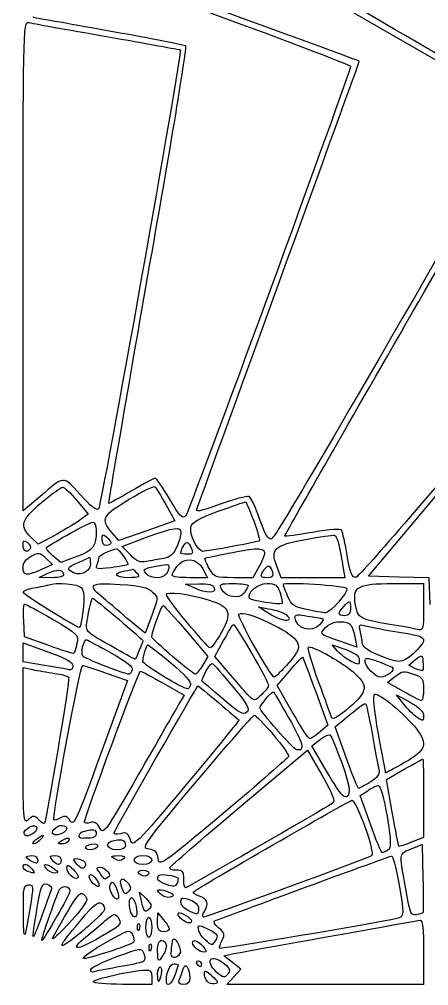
# Model space of a CAD drawing. Extents: x 10 to 239, y 73 to 305.
# Drawn here: x 121.6 to 161.1, y 158.4 to 251.6 of the extents above; entities that cross this region are included whole.
import ezdxf

# ---------------------------------------------------------------- set-up
doc = ezdxf.new("R2010")
doc.units = 0
doc.layers.get('0').update_dxf_attribs({"linetype": 'CONTINUOUS'})

msp = doc.modelspace()

# ---------------------------------------------------------------- linework, layer by layer
at = {"color": 7}
for points in [[(146.134667, 256.723444), (170.123556, 242.894556), (166.849778, 237.193667)], [(129.963333, 249.978333), (129.963333, 249.978333)], [(123.556889, 205.584778), (121.92, 204.201889), (121.92, 227.823889)], [(161.205333, 195.170778), (161.120667, 197.739), (158.213778, 197.823667), (155.278667, 197.908333), (171.026667, 216.676111)], [(127.112889, 205.217889), (128.213556, 203.891444), (127.536222, 203.411667)], [(127.112889, 205.217889), (127.112889, 205.217889)], [(135.692444, 204.822778), (136.567333, 203.242333), (133.858, 202.282778), (131.148667, 201.351444), (130.471333, 202.113444)], [(135.692444, 204.822778), (135.692444, 204.822778)], [(144.187333, 203.242333), (144.187333, 203.242333)], [(128.975556, 202.367444), (128.975556, 202.367444)], [(125.137333, 201.944111), (123.359333, 201.012778), (122.653778, 201.690111)], [(132.277556, 199.968556), (131.487333, 200.787), (133.829778, 201.661889)], [(137.16, 202.141667), (137.16, 202.141667)], [(122.597333, 200.561222), (122.597333, 200.561222)], [(130.386667, 201.125667), (130.386667, 201.125667)], [(138.119556, 200.702333), (138.119556, 200.702333)], [(152.428222, 200.843444), (152.428222, 200.843444)], [(124.121333, 199.658111), (124.770444, 199.037222), (123.698, 198.557444), (123.698, 198.557444)], [(127.112889, 199.799222), (125.560667, 199.234778), (124.798667, 199.883889)], [(131.600222, 199.855667), (131.600222, 199.855667)], [(145.203333, 200.307222), (145.203333, 200.307222)], [(128.411111, 199.065444), (128.411111, 199.065444)], [(139.276667, 198.613889), (139.728222, 197.767222), (138.006667, 197.767222)], [(139.276667, 198.613889), (139.276667, 198.613889)], [(144.751778, 198.896111), (144.102667, 197.767222), (142.268222, 197.767222)], [(152.795111, 198.839667), (152.992667, 197.767222), (149.916444, 197.767222), (146.840222, 197.767222), (146.416889, 198.867889)], [(124.685778, 197.767222), (123.472222, 197.795444), (124.318889, 198.190556)], [(125.814667, 198.105889), (125.814667, 198.105889)], [(132.926667, 198.190556), (132.926667, 198.190556)], [(135.89, 198.359889), (135.89, 198.359889)], [(145.993556, 198.331667), (145.993556, 198.331667)], [(127.564444, 196.779444), (127.564444, 196.779444)], [(138.43, 196.779444), (137.583333, 197.146333), (138.881556, 197.174556)], [(140.377333, 196.779444), (140.377333, 196.779444)], [(143.651111, 197.005222), (143.651111, 197.005222)], [(153.162, 196.723), (153.162, 196.723)], [(157.677556, 197.202778), (160.584444, 197.202778), (160.584444, 194.916778), (160.584444, 194.916778)], [(134.422444, 196.384333), (134.422444, 196.384333)], [(146.727333, 196.299667), (146.727333, 196.299667)], [(139.897556, 195.594111), (139.897556, 195.594111)], [(145.485556, 194.408778), (144.638889, 194.945), (145.626667, 194.775667)], [(134.337778, 194.126556), (133.716889, 192.405), (131.967111, 193.844333)], [(147.122444, 194.324111), (147.122444, 194.324111)], [(153.528889, 194.803889), (153.528889, 194.803889)], [(124.403556, 191.219667), (122.061111, 192.066333), (121.976444, 193.646778)], [(124.770444, 193.759667), (124.770444, 193.759667)], [(131.120444, 193.787889), (131.120444, 193.787889)], [(146.191111, 193.167), (146.191111, 193.167)], [(150.819556, 193.816111), (150.819556, 193.816111)], [(153.444222, 193.308111), (153.444222, 193.308111)], [(137.724444, 192.574333), (139.756444, 190.175444), (139.248444, 189.300556)], [(137.724444, 192.574333), (137.724444, 192.574333)], [(153.952222, 192.066333), (154.149778, 191.050333), (152.484667, 191.643)], [(157.197778, 192.687222), (157.197778, 192.687222)], [(123.980222, 189.300556), (121.92, 189.639222), (121.92, 190.570556), (121.92, 191.473667), (124.318889, 190.627)], [(141.957778, 188.397444), (140.433778, 190.175444), (141.280444, 191.699444)], [(152.287111, 190.683444), (151.750889, 191.276111), (153.077333, 190.824556)], [(130.443111, 190.485889), (130.443111, 190.485889)], [(144.018, 190.457667), (144.018, 190.457667)], [(126.717778, 189.244111), (126.717778, 189.244111)], [(136.172222, 189.554556), (136.172222, 189.554556)], [(154.375556, 189.836778), (154.375556, 189.836778)], [(159.737778, 189.018333), (159.145111, 189.328778), (159.794222, 189.865)], [(121.92, 181.539444), (121.92, 189.103), (122.851333, 188.905444)], [(124.968, 188.538556), (124.968, 188.538556)], [(129.935111, 188.566778), (131.995333, 187.861222), (129.427111, 180.805667)], [(129.935111, 188.566778), (129.935111, 188.566778)], [(147.912667, 184.813222), (146.445111, 187.353222), (147.630444, 188.764333)], [(153.754667, 188.707889), (153.754667, 188.707889)], [(157.536444, 189.131222), (157.536444, 189.131222)], [(159.709556, 188.425667), (159.709556, 188.425667)], [(160.499778, 188.820778), (160.499778, 188.820778)], [(135.438444, 187.579), (137.470444, 186.421889), (136.934222, 185.518778)], [(135.438444, 187.579), (135.438444, 187.579)], [(158.637111, 186.788778), (157.113111, 187.663667), (157.790444, 188.199889)], [(142.183556, 187.240333), (142.183556, 187.240333)], [(150.170444, 186.760556), (151.355778, 183.543222), (150.593778, 182.894111)], [(150.170444, 186.760556), (150.170444, 186.760556)], [(158.665333, 185.575222), (157.959778, 186.478333), (159.286222, 185.744556)], [(140.772444, 185.716333), (140.772444, 185.716333)], [(147.574, 184.220556), (147.574, 184.220556)], [(153.105556, 180.410556), (152.061333, 183.373889), (152.992667, 184.135889)], [(160.584444, 184.446333), (160.584444, 184.446333)], [(155.617333, 182.753), (155.617333, 182.753)], [(159.907111, 183.176333), (159.907111, 183.176333)], [(146.05, 182.640111), (146.05, 182.640111)], [(151.186444, 179.168778), (149.803556, 181.539444), (150.593778, 182.160333)], [(142.776222, 175.584556), (149.380222, 181.116111), (150.791333, 178.689)], [(152.682222, 179.902556), (152.682222, 179.902556)], [(157.564667, 175.133), (157.000222, 178.293889), (158.721778, 179.281667)], [(155.448, 174.004111), (154.460222, 176.741667), (155.194, 177.221444)], [(160.584444, 176.487667), (160.584444, 172.705889), (159.427333, 172.254333)], [(160.584444, 176.487667), (160.584444, 176.487667)], [(151.779111, 176.007889), (151.779111, 176.007889)], [(157.056667, 174.737889), (157.056667, 174.737889)], [(154.911778, 173.750111), (154.911778, 173.750111)], [(122.879556, 173.101), (122.879556, 173.101)], [(123.613333, 172.508333), (123.613333, 172.508333)], [(125.871111, 173.213889), (125.871111, 173.213889)], [(128.975556, 173.072778), (128.975556, 173.072778)], [(126.294444, 172.367222), (126.294444, 172.367222)], [(129.116667, 171.802778), (129.116667, 171.802778)], [(131.797778, 171.915667), (131.797778, 171.915667)], [(159.370889, 171.605222), (160.443333, 172.028556), (160.528, 168.783)], [(131.600222, 170.645667), (131.600222, 170.645667)], [(122.766667, 169.686111), (122.766667, 169.686111)], [(123.331111, 170.532778), (123.331111, 170.532778)], [(124.911556, 169.686111), (124.911556, 169.686111)], [(125.588889, 170.532778), (125.588889, 170.532778)], [(127.762, 170.448111), (127.762, 170.448111)], [(134.337778, 170.532778), (134.337778, 170.532778)], [(127.197556, 168.811222), (127.197556, 168.811222)], [(130.076222, 169.432111), (130.076222, 169.432111)], [(134.055556, 169.262778), (134.055556, 169.262778)], [(136.849556, 168.811222), (136.849556, 168.811222)], [(129.257778, 168.049222), (129.257778, 168.049222)], [(132.08, 168.275), (132.08, 168.275)], [(158.157333, 168.444333), (158.157333, 168.444333)], [(124.657556, 167.738778), (124.657556, 167.738778)], [(126.435556, 167.513), (126.435556, 167.513)], [(130.979333, 167.682333), (130.979333, 167.682333)], [(133.35, 166.581667), (133.152444, 167.428333), (133.801556, 166.807444)], [(136.285111, 167.005), (136.285111, 167.005)], [(127.762, 166.101889), (127.762, 166.101889)], [(122.569111, 165.819667), (122.569111, 165.819667)], [(129.794, 165.763222), (129.794, 165.763222)], [(132.898444, 165.537444), (132.898444, 165.537444)], [(134.112, 165.819667), (134.112, 165.819667)], [(134.902222, 164.549667), (134.930444, 165.452778), (135.466667, 164.775444)], [(138.853333, 165.847889), (138.853333, 165.847889)], [(160.528, 165.452778), (160.528, 165.452778)], [(131.205111, 164.803667), (131.205111, 164.803667)], [(138.147778, 164.747222), (138.147778, 164.747222)], [(133.124222, 163.844111), (133.124222, 163.844111)], [(134.337778, 164.041667), (134.337778, 164.041667)], [(136.031111, 163.872333), (136.031111, 163.872333)], [(139.982222, 163.759444), (139.982222, 163.759444)], [(132.616222, 162.630556), (132.616222, 162.630556)], [(135.748889, 162.263667), (135.748889, 162.263667)], [(139.276667, 162.207222), (139.276667, 162.207222)], [(134.253111, 161.868556), (134.253111, 161.868556)], [(137.103556, 161.642778), (137.103556, 161.642778)], [(160.584444, 161.642778), (160.584444, 158.538333), (151.073556, 158.538333), (141.590889, 158.538333), (142.268222, 159.272111), (142.945556, 160.005889), (142.127111, 160.655), (141.308667, 161.304111), (142.268222, 161.501667)], [(160.584444, 161.642778), (160.584444, 161.642778)], [(133.575778, 160.767889), (133.575778, 160.767889)], [(136.877778, 160.401), (136.877778, 160.401)], [(139.135556, 160.513889), (139.135556, 160.513889)], [(141.365111, 160.513889), (141.365111, 160.513889)], [(135.240889, 159.526111), (135.240889, 159.526111)], [(134.337778, 159.243889), (134.337778, 158.538333), (131.515556, 158.538333)], [(134.337778, 159.243889), (134.337778, 159.243889)], [(138.006667, 159.187444), (138.006667, 159.187444)], [(140.405556, 158.594778), (140.405556, 158.594778)]]:
    msp.add_lwpolyline(points, dxfattribs=at)
for points in [[(180.622222, 250.204111), (169.135778, 263.891889), (159.737778, 275.152556), (159.737778, 275.237222)], [(143.989778, 270.778111), (146.981333, 268.266333), (157.649333, 259.291667), (167.724667, 250.853222)], [(170.659778, 243.035667), (170.603333, 243.205), (159.653111, 249.611444), (146.304, 257.316111)], [(138.091333, 252.941667), (146.586222, 249.865444), (153.528889, 247.240778), (153.528889, 247.099667)], [(154.375556, 247.579444), (154.375556, 247.607667), (147.066, 250.288778), (138.147778, 253.534333)], [(130.584222, 250.429889), (126.830667, 251.107222), (123.331111, 251.728111), (122.851333, 251.812778)], [(121.92, 227.823889), (121.92, 250.232333), (121.948222, 251.445889), (122.428, 251.333)], [(122.428, 251.333), (122.682, 251.248333), (126.096889, 250.655667), (129.963333, 249.978333)], [(129.963333, 249.978333), (133.858, 249.301), (137.047111, 248.708333), (137.103556, 248.680111)], [(137.639778, 249.047), (137.526889, 249.131667), (134.366, 249.780778), (130.584222, 250.429889)], [(133.970889, 226.920778), (136.115778, 238.971667), (137.752667, 248.934111), (137.639778, 249.047)], [(137.103556, 248.680111), (137.301111, 248.539), (129.483556, 204.681667), (129.201333, 204.399444)], [(153.528889, 247.099667), (153.528889, 246.535222), (137.950222, 204.060778), (137.611556, 203.722111)], [(138.712222, 204.455889), (139.050889, 205.359), (154.375556, 247.494778), (154.375556, 247.579444)], [(158.919333, 222.320556), (165.438667, 233.581222), (170.716222, 242.894556), (170.659778, 243.035667)], [(166.849778, 237.193667), (149.464889, 207.080556), (146.219333, 201.577222), (145.852444, 201.492556)], [(130.189111, 204.935667), (130.160889, 204.963889), (131.854222, 214.841667), (133.970889, 226.920778)], [(147.178889, 201.774778), (147.150667, 201.831222), (152.428222, 211.059889), (158.919333, 222.320556)], [(169.756667, 215.998778), (161.064222, 205.613), (154.319111, 197.795444), (154.036889, 197.795444)], [(127.423333, 205.782333), (125.758222, 207.645), (125.927556, 207.645), (123.556889, 205.584778)], [(134.676444, 207.362778), (134.563556, 207.362778), (133.519333, 206.798333), (132.362222, 206.121)], [(136.059333, 205.359), (135.410222, 206.459667), (134.789333, 207.362778), (134.676444, 207.362778)], [(123.698, 205.020333), (124.657556, 205.838778), (125.588889, 206.487889), (125.73, 206.487889)], [(125.73, 206.487889), (125.899333, 206.516111), (126.520222, 205.923444), (127.112889, 205.217889)], [(132.362222, 206.121), (131.205111, 205.443667), (130.217333, 204.907444), (130.189111, 204.935667)], [(132.164667, 205.330778), (133.434667, 206.092778), (134.563556, 206.657222), (134.648222, 206.544333)], [(134.648222, 206.544333), (134.732889, 206.459667), (135.212667, 205.669444), (135.692444, 204.822778)], [(129.201333, 204.399444), (129.032, 204.201889), (128.411111, 204.681667), (127.423333, 205.782333)], [(130.471333, 202.113444), (129.370667, 203.411667), (129.596444, 203.806778), (132.164667, 205.330778)], [(137.611556, 203.722111), (137.272889, 203.411667), (137.047111, 203.665667), (136.059333, 205.359)], [(143.707556, 205.584778), (143.51, 205.669444), (142.268222, 205.330778), (140.941778, 204.851)], [(143.368889, 205.076778), (143.453556, 205.105), (143.820444, 204.258333), (144.187333, 203.242333)], [(144.751778, 203.439889), (144.384889, 204.540556), (143.905111, 205.528333), (143.707556, 205.584778)], [(122.653778, 201.690111), (121.553111, 202.734333), (121.750667, 203.383444), (123.698, 205.020333)], [(138.119556, 202.649667), (138.232444, 203.129444), (138.825111, 203.468111), (140.744222, 204.173667)], [(140.941778, 204.851), (138.853333, 204.117222), (138.542889, 204.060778), (138.712222, 204.455889)], [(140.744222, 204.173667), (142.098889, 204.653444), (143.284222, 205.076778), (143.368889, 205.076778)], [(127.536222, 203.411667), (127.169333, 203.129444), (126.096889, 202.480333), (125.137333, 201.944111)], [(144.187333, 203.242333), (144.554222, 202.226333), (144.808222, 201.351444), (144.751778, 201.323222)], [(145.852444, 201.492556), (145.570222, 201.436111), (145.231556, 202.028778), (144.751778, 203.439889)], [(124.177778, 200.674111), (124.685778, 201.097444), (128.326444, 203.129444), (128.636889, 203.129444)], [(128.975556, 202.367444), (128.975556, 200.758778), (128.693333, 200.391889), (127.112889, 199.799222)], [(128.636889, 203.129444), (128.834444, 203.129444), (128.975556, 202.790778), (128.975556, 202.367444)], [(133.829778, 201.661889), (136.510889, 202.649667), (137.16, 202.734333), (137.16, 202.141667)], [(139.276667, 200.307222), (138.768667, 200.307222), (137.950222, 202.000556), (138.119556, 202.649667)], [(152.682222, 202.311), (152.541111, 202.508556), (151.666222, 202.452111), (149.86, 202.141667)], [(153.218444, 199.883889), (153.020889, 201.041), (152.766889, 202.141667), (152.682222, 202.311)], [(121.92, 200.899889), (121.92, 201.407889), (121.976444, 201.436111), (122.343333, 201.153889)], [(129.54, 201.464333), (129.54, 201.972333), (129.596444, 202.000556), (129.963333, 201.718333)], [(129.963333, 200.871667), (129.709333, 200.871667), (129.54, 201.125667), (129.54, 201.464333)], [(129.963333, 201.718333), (130.189111, 201.520778), (130.386667, 201.266778), (130.386667, 201.125667)], [(137.16, 202.141667), (137.16, 201.887667), (136.990667, 201.266778), (136.764889, 200.758778)], [(146.416889, 198.867889), (145.767778, 200.533), (146.162889, 200.899889), (149.210889, 201.464333)], [(149.86, 202.141667), (148.420667, 201.887667), (147.235333, 201.718333), (147.178889, 201.774778)], [(149.210889, 201.464333), (150.565556, 201.718333), (151.807333, 201.887667), (151.976667, 201.859444)], [(151.976667, 201.859444), (152.117778, 201.831222), (152.315333, 201.379667), (152.428222, 200.843444)], [(122.597333, 200.561222), (122.315111, 200.109667), (121.92, 200.307222), (121.92, 200.899889)], [(122.343333, 201.153889), (122.569111, 200.956333), (122.682, 200.702333), (122.597333, 200.561222)], [(124.798667, 199.883889), (124.375333, 200.250778), (124.093111, 200.589444), (124.177778, 200.674111)], [(129.257778, 199.742778), (129.257778, 199.940333), (130.443111, 200.504778), (130.951111, 200.561222)], [(130.386667, 201.125667), (130.386667, 200.984556), (130.189111, 200.871667), (129.963333, 200.871667)], [(130.951111, 200.561222), (131.035778, 200.561222), (131.318, 200.250778), (131.600222, 199.855667)], [(136.764889, 200.758778), (136.454444, 200.053222), (136.144, 199.742778), (135.494889, 199.629889)], [(137.16, 200.137889), (137.16, 200.476556), (137.526889, 201.153889), (137.724444, 201.153889)], [(137.724444, 201.153889), (137.837333, 201.153889), (138.034889, 200.956333), (138.119556, 200.702333)], [(138.119556, 200.702333), (138.373556, 200.053222), (138.345333, 200.025), (137.724444, 200.025)], [(144.751778, 201.323222), (144.610667, 201.210333), (139.7, 200.307222), (139.276667, 200.307222)], [(139.474222, 199.629889), (139.615333, 199.742778), (143.707556, 200.533), (144.413111, 200.561222)], [(144.413111, 200.561222), (144.751778, 200.589444), (145.118667, 200.448333), (145.203333, 200.307222)], [(152.428222, 200.843444), (152.541111, 200.307222), (152.710444, 199.404111), (152.795111, 198.839667)], [(121.92, 198.755), (121.92, 199.206556), (122.174, 199.573444), (122.710222, 199.855667)], [(122.710222, 199.855667), (123.415778, 200.222556), (123.528667, 200.222556), (124.121333, 199.658111)], [(127.169333, 199.206556), (127.790222, 199.488778), (128.298222, 199.714556), (128.354667, 199.714556)], [(128.354667, 199.714556), (128.382889, 199.742778), (128.411111, 199.432333), (128.411111, 199.065444)], [(129.060222, 199.009), (129.173111, 199.291222), (129.257778, 199.601667), (129.257778, 199.742778)], [(131.600222, 199.855667), (131.910667, 199.460556), (132.08, 199.093667), (132.023556, 199.037222)], [(133.829778, 199.319444), (133.237111, 199.206556), (132.870222, 199.347667), (132.277556, 199.968556)], [(135.494889, 199.629889), (135.015111, 199.545222), (134.253111, 199.404111), (133.829778, 199.319444)], [(136.764889, 198.839667), (137.414, 199.799222), (138.712222, 199.686333), (139.276667, 198.613889)], [(137.724444, 200.025), (137.414, 200.025), (137.16, 200.081444), (137.16, 200.137889)], [(139.897556, 198.642111), (139.615333, 199.150111), (139.446, 199.573444), (139.474222, 199.629889)], [(145.203333, 200.307222), (145.288, 200.137889), (145.090444, 199.517), (144.751778, 198.896111)], [(154.036889, 197.795444), (153.67, 197.767222), (153.500667, 198.218778), (153.218444, 199.883889)], [(123.698, 198.557444), (122.230444, 197.908333), (121.92, 197.936556), (121.92, 198.755)], [(124.318889, 198.190556), (125.278444, 198.613889), (125.645333, 198.585667), (125.814667, 198.105889)], [(126.520222, 198.388111), (126.153333, 198.698556), (126.238, 198.811444), (127.169333, 199.206556)], [(128.411111, 199.065444), (128.411111, 198.247), (127.197556, 197.823667), (126.520222, 198.388111)], [(130.414889, 198.726778), (129.032, 198.557444), (128.890889, 198.585667), (129.060222, 199.009)], [(132.023556, 199.037222), (131.967111, 198.980778), (131.233333, 198.839667), (130.414889, 198.726778)], [(131.741333, 198.416333), (132.164667, 198.472778), (132.531556, 198.557444), (132.531556, 198.585667)], [(132.531556, 198.585667), (132.559778, 198.585667), (132.729111, 198.416333), (132.926667, 198.190556)], [(133.773333, 198.190556), (133.434667, 198.613889), (133.547556, 198.670333), (135.325556, 198.980778)], [(135.325556, 198.980778), (136.059333, 199.093667), (136.115778, 199.037222), (135.89, 198.359889)], [(136.313333, 197.993), (136.313333, 198.105889), (136.510889, 198.501), (136.764889, 198.839667)], [(142.268222, 197.767222), (140.490222, 197.767222), (140.377333, 197.795444), (139.897556, 198.642111)], [(145.062222, 198.331667), (145.231556, 198.642111), (145.485556, 198.896111), (145.598444, 198.896111)], [(145.598444, 198.896111), (145.739556, 198.896111), (145.908889, 198.642111), (145.993556, 198.331667)], [(125.814667, 198.105889), (125.871111, 197.880111), (125.504222, 197.767222), (124.685778, 197.767222)], [(132.108222, 197.767222), (130.81, 197.767222), (130.527778, 198.218778), (131.741333, 198.416333)], [(132.926667, 198.190556), (133.237111, 197.823667), (133.124222, 197.767222), (132.108222, 197.767222)], [(135.89, 198.359889), (135.664222, 197.654333), (134.309556, 197.541444), (133.773333, 198.190556)], [(138.006667, 197.767222), (137.075333, 197.767222), (136.313333, 197.851889), (136.313333, 197.993)], [(145.457333, 197.767222), (144.836444, 197.767222), (144.808222, 197.851889), (145.062222, 198.331667)], [(145.993556, 198.331667), (146.106444, 197.880111), (145.993556, 197.767222), (145.457333, 197.767222)], [(121.92, 196.356111), (121.92, 196.497222), (122.399778, 196.694778), (122.992444, 196.779444)], [(122.992444, 196.779444), (123.556889, 196.892333), (124.177778, 197.005222), (124.318889, 197.061667)], [(124.318889, 197.061667), (125.137333, 197.343889), (127.254, 197.174556), (127.564444, 196.779444)], [(127.564444, 196.779444), (127.790222, 196.497222), (127.846667, 195.848111), (127.705556, 194.662778)], [(129.483556, 195.961), (128.100667, 197.089889), (128.411111, 197.315667), (131.289778, 197.118111)], [(131.289778, 197.118111), (133.35, 196.977), (133.970889, 196.835889), (134.422444, 196.384333)], [(140.377333, 196.779444), (140.574889, 196.243222), (139.615333, 196.243222), (138.43, 196.779444)], [(138.881556, 197.174556), (139.812889, 197.202778), (140.264444, 197.089889), (140.377333, 196.779444)], [(141.082889, 196.666556), (140.828889, 197.146333), (140.913556, 197.202778), (142.24, 197.202778)], [(142.24, 197.202778), (143.002, 197.202778), (143.651111, 197.118111), (143.651111, 197.005222)], [(143.651111, 197.005222), (143.651111, 196.864111), (143.453556, 196.553667), (143.256, 196.271444)], [(143.792222, 195.763444), (143.481778, 196.299667), (144.554222, 197.202778), (145.485556, 197.202778)], [(145.485556, 197.202778), (146.275778, 197.202778), (146.473333, 197.061667), (146.727333, 196.299667)], [(147.037778, 197.118111), (147.037778, 197.400333), (153.077333, 197.033444), (153.162, 196.723)], [(147.461111, 195.989222), (147.235333, 196.553667), (147.037778, 197.033444), (147.037778, 197.118111)], [(153.162, 196.723), (153.303111, 196.327889), (151.609778, 194.380556), (151.101778, 194.380556)], [(154.008667, 195.114333), (153.698222, 196.920556), (154.206222, 197.202778), (157.677556, 197.202778)], [(127.366889, 192.969444), (127.028222, 192.969444), (121.92, 196.130333), (121.92, 196.356111)], [(128.213556, 194.211222), (128.382889, 195.086111), (128.552222, 195.791667), (128.636889, 195.791667)], [(128.636889, 195.791667), (128.693333, 195.791667), (129.822222, 194.888556), (131.120444, 193.787889)], [(131.967111, 193.844333), (131.035778, 194.662778), (129.906889, 195.594111), (129.483556, 195.961)], [(134.422444, 196.384333), (134.986889, 195.848111), (134.986889, 195.819889), (134.337778, 194.126556)], [(135.748889, 196.130333), (135.748889, 196.497222), (137.865556, 196.215), (139.897556, 195.594111)], [(139.982222, 190.993889), (139.7, 190.993889), (135.748889, 195.791667), (135.748889, 196.130333)], [(143.256, 196.271444), (142.776222, 195.650556), (141.506222, 195.876333), (141.082889, 196.666556)], [(146.924889, 195.283667), (146.727333, 195.114333), (143.961556, 195.537667), (143.792222, 195.763444)], [(146.727333, 196.299667), (146.896667, 195.819889), (146.981333, 195.368333), (146.924889, 195.283667)], [(149.295556, 194.691), (148.053778, 194.945), (147.828, 195.114333), (147.461111, 195.989222)], [(121.976444, 193.646778), (121.92, 194.521667), (121.976444, 195.227222), (122.061111, 195.227222)], [(122.061111, 195.227222), (122.174, 195.227222), (123.387556, 194.549889), (124.770444, 193.759667)], [(134.337778, 192.038111), (134.337778, 192.602556), (135.325556, 195.170778), (135.466667, 195.086111)], [(135.466667, 195.086111), (135.579556, 195.001444), (136.595556, 193.872556), (137.724444, 192.574333)], [(139.897556, 195.594111), (141.901333, 194.973222), (142.127111, 194.380556), (141.054667, 192.461444)], [(152.964444, 194.098333), (152.287111, 194.098333), (152.258889, 194.324111), (152.879778, 195.001444)], [(152.879778, 195.001444), (153.472444, 195.650556), (153.528889, 195.650556), (153.528889, 194.803889)], [(157.338889, 193.251667), (154.516667, 193.703222), (154.206222, 193.872556), (154.008667, 195.114333)], [(160.584444, 194.916778), (160.584444, 192.687222), (160.556222, 192.630778), (159.963556, 192.771889)], [(127.705556, 194.662778), (127.592667, 193.731444), (127.451556, 192.969444), (127.366889, 192.969444)], [(130.922889, 190.881), (127.620889, 192.771889), (127.903111, 192.433222), (128.213556, 194.211222)], [(146.162889, 188.171667), (145.852444, 188.171667), (142.550444, 194.041889), (142.748, 194.239444)], [(142.748, 194.239444), (143.030222, 194.493444), (144.187333, 194.154778), (146.191111, 193.167)], [(147.602222, 193.787889), (147.602222, 193.421), (146.586222, 193.703222), (145.485556, 194.408778)], [(145.626667, 194.775667), (146.162889, 194.662778), (146.840222, 194.465222), (147.122444, 194.324111)], [(147.122444, 194.324111), (147.376444, 194.183), (147.602222, 193.957222), (147.602222, 193.787889)], [(148.166667, 193.985444), (148.166667, 194.211222), (148.533556, 194.239444), (149.380222, 194.070111)], [(150.537333, 193.223444), (149.775333, 192.376778), (148.194889, 192.884778), (148.166667, 193.985444)], [(151.101778, 194.380556), (150.904222, 194.380556), (150.085778, 194.521667), (149.295556, 194.691)], [(149.380222, 194.070111), (150.029333, 193.957222), (150.678444, 193.844333), (150.819556, 193.816111)], [(153.528889, 194.803889), (153.528889, 194.295889), (153.387778, 194.098333), (152.964444, 194.098333)], [(124.770444, 193.759667), (127.225778, 192.320333), (127.282222, 192.263889), (127.112889, 191.417222)], [(131.120444, 193.787889), (132.418667, 192.687222), (133.491111, 191.727667), (133.491111, 191.671222)], [(141.280444, 191.699444), (141.732, 192.546111), (142.155333, 193.251667), (142.24, 193.251667)], [(142.24, 193.251667), (142.324667, 193.251667), (143.114889, 191.981667), (144.018, 190.457667)], [(146.191111, 193.167), (147.291778, 192.630778), (148.166667, 191.981667), (148.364222, 191.586556)], [(152.484667, 191.643), (150.452667, 192.376778), (150.509111, 192.292111), (151.13, 192.969444)], [(150.819556, 193.816111), (150.960667, 193.816111), (150.847778, 193.562111), (150.537333, 193.223444)], [(151.13, 192.969444), (151.638, 193.533889), (152.823333, 193.703222), (153.444222, 193.308111)], [(153.444222, 193.308111), (153.613556, 193.195222), (153.839333, 192.630778), (153.952222, 192.066333)], [(154.460222, 192.659), (154.319111, 193.195222), (154.375556, 193.279889), (154.827111, 193.167)], [(154.827111, 193.167), (155.109333, 193.082333), (156.181778, 192.856556), (157.197778, 192.687222)], [(159.963556, 192.771889), (159.596667, 192.856556), (158.439556, 193.082333), (157.338889, 193.251667)], [(138.571111, 188.453889), (138.317111, 188.453889), (134.337778, 191.840556), (134.337778, 192.038111)], [(141.054667, 192.461444), (140.574889, 191.671222), (140.123333, 190.993889), (139.982222, 190.993889)], [(154.657778, 191.473667), (154.657778, 191.755889), (154.573111, 192.292111), (154.460222, 192.659)], [(157.197778, 192.687222), (160.302222, 192.179222), (160.584444, 192.094556), (160.584444, 191.699444)], [(126.830667, 190.457667), (126.802444, 190.401222), (125.701778, 190.739889), (124.403556, 191.219667)], [(127.112889, 191.417222), (127.028222, 190.965667), (126.887111, 190.514111), (126.830667, 190.457667)], [(127.677333, 190.203667), (127.451556, 190.542333), (127.818444, 191.897), (128.072444, 191.784111)], [(128.072444, 191.784111), (128.185333, 191.727667), (129.257778, 191.163222), (130.443111, 190.485889)], [(133.491111, 191.671222), (133.491111, 191.586556), (132.870222, 190.119), (132.757333, 189.921444)], [(133.491111, 189.667444), (133.491111, 190.175444), (133.829778, 191.276111), (133.970889, 191.276111)], [(133.970889, 191.276111), (134.055556, 191.276111), (135.043333, 190.514111), (136.172222, 189.554556)], [(148.364222, 191.586556), (148.646444, 190.965667), (148.561778, 190.768111), (147.545778, 189.526333)], [(149.464889, 191.050333), (149.634222, 191.332556), (152.484667, 189.752111), (153.754667, 188.707889)], [(155.956, 190.429444), (155.109333, 190.768111), (154.657778, 191.163222), (154.657778, 191.473667)], [(160.584444, 191.699444), (160.584444, 191.501889), (160.132889, 190.937444), (159.568444, 190.429444)], [(124.318889, 190.627), (126.096889, 189.977889), (126.717778, 189.611), (126.717778, 189.244111)], [(132.164667, 188.453889), (131.741333, 188.453889), (127.818444, 189.977889), (127.677333, 190.203667)], [(130.443111, 190.485889), (131.967111, 189.639222), (132.559778, 189.159444), (132.446889, 188.877222)], [(132.757333, 189.921444), (132.729111, 189.865), (131.910667, 190.316556), (130.922889, 190.881)], [(144.018, 190.457667), (144.892889, 188.905444), (145.626667, 187.522556), (145.626667, 187.381444)], [(150.452667, 187.720111), (149.831778, 189.413444), (149.380222, 190.909222), (149.464889, 191.050333)], [(153.585333, 189.695667), (153.162, 189.921444), (152.569333, 190.344778), (152.287111, 190.683444)], [(153.077333, 190.824556), (154.008667, 190.485889), (154.375556, 190.231889), (154.375556, 189.836778)], [(159.568444, 190.429444), (158.439556, 189.441667), (158.213778, 189.441667), (155.956, 190.429444)], [(159.794222, 189.865), (160.443333, 190.373), (160.443333, 190.373), (160.528, 189.667444)], [(126.379111, 188.877222), (126.181556, 188.933667), (125.080889, 189.131222), (123.980222, 189.300556)], [(124.883333, 174.399222), (124.685778, 174.596778), (127.423333, 189.300556), (127.649111, 189.300556)], [(126.717778, 189.244111), (126.717778, 188.990111), (126.548444, 188.792556), (126.379111, 188.877222)], [(127.649111, 189.300556), (127.790222, 189.300556), (128.806222, 188.961889), (129.935111, 188.566778)], [(137.809111, 187.042778), (137.329333, 187.042778), (133.491111, 189.385222), (133.491111, 189.667444)], [(136.172222, 189.554556), (137.498667, 188.453889), (138.204222, 187.691889), (138.091333, 187.437889)], [(139.248444, 189.300556), (138.966222, 188.849), (138.655778, 188.453889), (138.571111, 188.453889)], [(139.558889, 188.707889), (139.812889, 189.215889), (140.095111, 189.526333), (140.236222, 189.469889)], [(140.236222, 189.469889), (140.349111, 189.385222), (141.224, 188.369222), (142.183556, 187.240333)], [(147.545778, 189.526333), (146.896667, 188.792556), (146.275778, 188.171667), (146.162889, 188.171667)], [(147.630444, 188.764333), (148.279556, 189.526333), (148.844, 190.119), (148.900444, 190.090778)], [(148.900444, 190.090778), (148.956889, 190.034333), (149.521333, 188.538556), (150.170444, 186.760556)], [(154.375556, 189.836778), (154.375556, 189.328778), (154.319111, 189.328778), (153.585333, 189.695667)], [(154.94, 189.723889), (154.94, 190.062556), (155.081111, 190.062556), (156.097111, 189.723889)], [(156.435778, 188.171667), (155.927778, 188.171667), (154.94, 189.187667), (154.94, 189.723889)], [(156.097111, 189.723889), (156.718, 189.498111), (157.367111, 189.215889), (157.536444, 189.131222)], [(160.528, 189.667444), (160.584444, 189.272333), (160.556222, 188.905444), (160.499778, 188.820778)], [(122.851333, 188.905444), (123.331111, 188.792556), (124.290667, 188.651444), (124.968, 188.538556)], [(124.968, 188.538556), (125.617111, 188.453889), (126.238, 188.284556), (126.322667, 188.143444)], [(127.846667, 174.201667), (127.846667, 174.681444), (133.067778, 188.736111), (133.237111, 188.736111)], [(132.446889, 188.877222), (132.362222, 188.651444), (132.249333, 188.453889), (132.164667, 188.453889)], [(133.237111, 188.736111), (133.35, 188.736111), (134.337778, 188.228111), (135.438444, 187.579)], [(139.192, 187.776556), (139.135556, 187.804778), (139.304889, 188.228111), (139.558889, 188.707889)], [(144.921111, 186.478333), (144.102667, 185.716333), (144.384889, 185.518778), (141.957778, 188.397444)], [(153.754667, 188.707889), (155.278667, 187.409667), (155.222222, 186.788778), (153.416, 185.236556)], [(157.536444, 189.131222), (157.903333, 188.905444), (157.056667, 188.171667), (156.435778, 188.171667)], [(157.790444, 188.199889), (158.608889, 188.820778), (158.580667, 188.820778), (159.709556, 188.425667)], [(159.709556, 188.425667), (160.499778, 188.143444), (160.584444, 188.002333), (160.584444, 187.014556)], [(160.499778, 188.820778), (160.415111, 188.764333), (160.076444, 188.849), (159.737778, 189.018333)], [(126.322667, 188.143444), (126.435556, 187.945889), (124.177778, 174.342778), (123.980222, 174.088778)], [(138.091333, 187.437889), (138.006667, 187.212111), (137.893778, 187.042778), (137.809111, 187.042778)], [(141.195778, 186.083222), (140.123333, 186.986333), (139.248444, 187.748333), (139.192, 187.776556)], [(145.626667, 187.381444), (145.626667, 187.268556), (145.316222, 186.845222), (144.921111, 186.478333)], [(151.694444, 184.277), (151.638, 184.474556), (151.073556, 186.026778), (150.452667, 187.720111)], [(130.725333, 173.185667), (130.866444, 173.637222), (138.712222, 187.296778), (138.796889, 187.325)], [(138.796889, 187.325), (138.853333, 187.325), (139.756444, 186.591222), (140.772444, 185.716333)], [(142.183556, 187.240333), (143.651111, 185.462333), (143.848667, 185.067222), (143.51, 184.785)], [(144.78, 185.236556), (144.78, 185.434111), (145.908889, 186.760556), (146.078222, 186.760556)], [(146.078222, 186.760556), (146.106444, 186.760556), (146.783778, 185.631667), (147.574, 184.220556)], [(156.238222, 182.668333), (155.786667, 185.151889), (155.673778, 186.393667), (155.871333, 186.534778)], [(155.871333, 186.534778), (156.21, 186.732333), (158.862889, 184.531), (159.907111, 183.176333)], [(160.386889, 185.913889), (160.245778, 185.913889), (159.483778, 186.309), (158.637111, 186.788778)], [(160.584444, 187.014556), (160.584444, 186.421889), (160.499778, 185.913889), (160.386889, 185.913889)], [(136.934222, 185.518778), (136.652, 185.039), (134.902222, 182.019222), (133.067778, 178.801889)], [(140.772444, 185.716333), (141.816667, 184.813222), (142.719778, 184.079444), (142.748, 184.051222)], [(143.51, 184.785), (143.171333, 184.502778), (142.748, 184.728556), (141.195778, 186.083222)], [(152.992667, 184.135889), (154.290889, 185.264778), (154.770667, 185.603444), (154.968222, 185.631667)], [(154.968222, 185.631667), (155.052889, 185.631667), (155.335111, 184.333444), (155.617333, 182.753)], [(159.963556, 184.277), (159.624889, 184.502778), (159.032222, 185.095444), (158.665333, 185.575222)], [(159.286222, 185.744556), (160.161111, 185.264778), (160.584444, 184.841444), (160.584444, 184.446333)], [(148.336, 181.172556), (147.940889, 181.257222), (144.78, 184.897889), (144.78, 185.236556)], [(149.606, 182.245), (149.464889, 182.245), (148.702889, 183.402111), (147.912667, 184.813222)], [(153.416, 185.236556), (152.343556, 184.333444), (151.779111, 184.023), (151.694444, 184.277)], [(142.748, 184.051222), (142.804444, 183.994778), (140.546667, 181.229), (137.696222, 177.842333)], [(138.655778, 178.096333), (141.619111, 181.624111), (144.130889, 184.502778), (144.243778, 184.502778)], [(144.243778, 184.502778), (144.356667, 184.502778), (145.175111, 183.656111), (146.05, 182.640111)], [(147.574, 184.220556), (148.956889, 181.849889), (149.182667, 180.975), (148.336, 181.172556)], [(160.584444, 184.446333), (160.584444, 183.910111), (160.528, 183.910111), (159.963556, 184.277)], [(150.593778, 182.894111), (150.170444, 182.527222), (149.718889, 182.245), (149.606, 182.245)], [(155.617333, 182.753), (155.899556, 181.144333), (156.181778, 179.563889), (156.266444, 179.253444)], [(159.907111, 183.176333), (161.036, 181.708778), (160.838444, 181.116111), (158.75, 179.930778)], [(146.05, 182.640111), (146.924889, 181.624111), (147.602222, 180.664556), (147.545778, 180.523444)], [(150.593778, 182.160333), (151.045333, 182.499), (151.496889, 182.696556), (151.581556, 182.583667)], [(151.581556, 182.583667), (151.694444, 182.470778), (152.174222, 181.257222), (152.682222, 179.902556)], [(156.915556, 178.943), (156.915556, 178.971222), (156.605111, 180.664556), (156.238222, 182.668333)], [(122.428, 174.427444), (121.948222, 174.004111), (121.92, 174.258111), (121.92, 181.539444)], [(129.427111, 180.805667), (127.084667, 174.371), (126.830667, 173.778333), (126.463778, 174.314556)], [(147.545778, 180.523444), (147.489333, 180.382333), (144.667111, 177.898778), (141.252222, 175.048333)], [(154.319111, 177.447222), (154.234444, 177.447222), (153.698222, 178.773667), (153.105556, 180.410556)], [(158.75, 179.930778), (157.734, 179.366333), (156.915556, 178.914778), (156.915556, 178.943)], [(158.721778, 179.281667), (159.681333, 179.817889), (160.471556, 180.269444), (160.528, 180.269444)], [(160.528, 180.269444), (160.556222, 180.269444), (160.584444, 178.576111), (160.584444, 176.487667)], [(152.908, 176.657), (152.710444, 176.741667), (151.920222, 177.842333), (151.186444, 179.168778)], [(152.682222, 179.902556), (153.557111, 177.503667), (153.613556, 176.431222), (152.908, 176.657)], [(156.266444, 179.253444), (156.351111, 178.801889), (156.153556, 178.491444), (155.419778, 178.039889)], [(133.067778, 178.801889), (129.850444, 173.213889), (129.681111, 172.959889), (129.342444, 173.609)], [(134.055556, 171.577), (133.293556, 171.661667), (133.462889, 171.915667), (138.655778, 178.096333)], [(150.791333, 178.689), (151.863778, 176.769889), (152.089556, 176.177222), (151.779111, 176.007889)], [(137.696222, 177.842333), (132.700889, 171.887444), (132.531556, 171.746333), (132.277556, 172.480111)], [(155.419778, 178.039889), (154.883556, 177.729444), (154.375556, 177.447222), (154.319111, 177.447222)], [(155.194, 177.221444), (155.589111, 177.503667), (156.068889, 177.729444), (156.238222, 177.729444)], [(156.238222, 177.729444), (156.407556, 177.729444), (156.774444, 176.431222), (157.056667, 174.737889)], [(138.373556, 167.456556), (138.684, 167.795222), (153.387778, 176.261889), (153.67, 176.290111)], [(153.67, 176.290111), (153.839333, 176.318333), (154.403778, 175.161222), (154.911778, 173.750111)], [(136.087556, 169.799), (136.144, 169.940111), (139.135556, 172.536556), (142.776222, 175.584556)], [(151.779111, 176.007889), (150.791333, 175.330556), (137.724444, 167.851667), (137.611556, 167.851667)], [(123.415778, 174.427444), (122.964222, 174.850778), (122.907778, 174.850778), (122.428, 174.427444)], [(123.980222, 174.088778), (123.923778, 174.004111), (123.669778, 174.173444), (123.415778, 174.427444)], [(125.532444, 174.596778), (125.222, 174.427444), (124.939778, 174.342778), (124.883333, 174.399222)], [(126.463778, 174.314556), (126.153333, 174.794333), (125.984, 174.850778), (125.532444, 174.596778)], [(141.252222, 175.048333), (135.240889, 169.996556), (135.043333, 169.883667), (134.958667, 170.673889)], [(157.056667, 174.737889), (157.451778, 172.226111), (157.48, 171.689889), (157.141333, 171.492333)], [(158.185556, 171.859222), (158.157333, 171.915667), (157.875111, 173.383222), (157.564667, 175.133)], [(122.089333, 172.959889), (121.92, 173.101), (122.004667, 173.355), (122.371556, 173.609)], [(122.371556, 173.609), (122.710222, 173.863), (123.020667, 173.919444), (123.161778, 173.750111)], [(123.161778, 173.750111), (123.331111, 173.609), (123.246444, 173.355), (122.879556, 173.101)], [(124.742222, 173.213889), (124.742222, 173.355), (124.968, 173.580778), (125.250222, 173.750111)], [(125.250222, 173.750111), (125.871111, 174.117), (126.492, 173.609), (125.871111, 173.213889)], [(127.762, 173.298556), (128.721556, 173.552556), (128.975556, 173.496111), (128.975556, 173.072778)], [(128.411111, 174.145222), (128.100667, 174.060556), (127.846667, 174.088778), (127.846667, 174.201667)], [(129.342444, 173.609), (129.088444, 174.088778), (128.806222, 174.258111), (128.411111, 174.145222)], [(154.911778, 173.750111), (155.419778, 172.339), (155.730222, 171.069), (155.589111, 170.956111)], [(156.605111, 171.238333), (156.492222, 171.238333), (155.984222, 172.480111), (155.448, 174.004111)], [(122.879556, 173.101), (122.540889, 172.847), (122.230444, 172.790556), (122.089333, 172.959889)], [(122.936, 172.085), (122.766667, 172.085), (122.879556, 172.282556), (123.161778, 172.508333)], [(123.613333, 172.508333), (123.415778, 172.282556), (123.105333, 172.085), (122.936, 172.085)], [(123.161778, 172.508333), (123.867333, 173.044556), (124.064889, 173.044556), (123.613333, 172.508333)], [(125.871111, 173.213889), (125.334889, 172.875222), (124.742222, 172.847), (124.742222, 173.213889)], [(125.588889, 172.367222), (126.153333, 172.734111), (126.520222, 172.734111), (126.294444, 172.367222)], [(127.649111, 172.621222), (127.169333, 172.593), (127.282222, 173.185667), (127.762, 173.298556)], [(128.411111, 172.649444), (128.100667, 172.649444), (127.762, 172.649444), (127.649111, 172.621222)], [(128.975556, 173.072778), (128.975556, 172.847), (128.721556, 172.649444), (128.411111, 172.649444)], [(131.318, 173.072778), (130.894667, 172.988111), (130.640667, 173.016333), (130.725333, 173.185667)], [(130.753556, 172.423667), (131.543778, 172.564778), (131.797778, 172.451889), (131.797778, 171.915667)], [(132.277556, 172.480111), (132.051778, 173.129222), (131.910667, 173.242111), (131.318, 173.072778)], [(125.645333, 172.085), (125.222, 172.085), (125.222, 172.141444), (125.588889, 172.367222)], [(126.294444, 172.367222), (126.209778, 172.226111), (125.899333, 172.085), (125.645333, 172.085)], [(128.382889, 171.520556), (128.072444, 171.520556), (127.903111, 171.661667), (127.987778, 171.802778)], [(127.987778, 171.802778), (128.072444, 171.972111), (128.411111, 172.085), (128.721556, 172.085)], [(129.116667, 171.802778), (129.032, 171.661667), (128.693333, 171.520556), (128.382889, 171.520556)], [(128.721556, 172.085), (129.032, 172.085), (129.201333, 171.972111), (129.116667, 171.802778)], [(130.951111, 171.520556), (129.935111, 171.520556), (129.765778, 172.282556), (130.753556, 172.423667)], [(131.797778, 171.915667), (131.797778, 171.661667), (131.487333, 171.520556), (130.951111, 171.520556)], [(134.958667, 170.673889), (134.874, 171.323), (134.704667, 171.492333), (134.055556, 171.577)], [(159.427333, 172.254333), (158.778222, 172.000333), (158.213778, 171.802778), (158.185556, 171.859222)], [(159.004, 167.005), (158.185556, 171.351222), (158.185556, 171.125444), (159.370889, 171.605222)], [(122.202222, 170.815), (122.202222, 170.899667), (122.456222, 170.956111), (122.766667, 170.956111)], [(122.766667, 170.391667), (122.456222, 170.561), (122.202222, 170.758556), (122.202222, 170.815)], [(122.766667, 170.956111), (123.077111, 170.956111), (123.331111, 170.758556), (123.331111, 170.532778)], [(124.742222, 170.532778), (124.46, 170.899667), (124.488222, 170.956111), (124.996222, 170.956111)], [(124.996222, 170.956111), (125.334889, 170.956111), (125.588889, 170.786778), (125.588889, 170.532778)], [(127.141111, 170.109444), (126.746, 170.532778), (126.717778, 170.673889), (127.028222, 170.673889)], [(127.028222, 170.673889), (127.254, 170.673889), (127.564444, 170.561), (127.762, 170.448111)], [(130.753556, 170.645667), (130.302, 170.899667), (130.358444, 170.927889), (131.092222, 170.956111)], [(131.600222, 170.645667), (131.374444, 170.419889), (131.148667, 170.419889), (130.753556, 170.645667)], [(131.092222, 170.956111), (131.684889, 170.956111), (131.826, 170.871444), (131.600222, 170.645667)], [(132.644444, 170.532778), (132.644444, 170.815), (132.926667, 170.956111), (133.491111, 170.956111)], [(133.491111, 170.956111), (134.055556, 170.956111), (134.337778, 170.815), (134.337778, 170.532778)], [(155.589111, 170.956111), (155.335111, 170.730333), (139.7, 165.029444), (139.333111, 165.029444)], [(140.405556, 164.662556), (141.562667, 165.114111), (157.367111, 170.927889), (157.508222, 170.927889)], [(157.141333, 171.492333), (156.943778, 171.351222), (156.689778, 171.238333), (156.605111, 171.238333)], [(157.508222, 170.927889), (157.621111, 170.956111), (157.903333, 169.827222), (158.157333, 168.444333)], [(121.92, 169.855444), (121.92, 170.250556), (122.371556, 170.165889), (122.766667, 169.686111)], [(122.371556, 169.432111), (122.117556, 169.516778), (121.92, 169.714333), (121.92, 169.855444)], [(122.766667, 169.686111), (123.161778, 169.234556), (123.048889, 169.178111), (122.371556, 169.432111)], [(123.331111, 170.532778), (123.331111, 170.165889), (123.218222, 170.137667), (122.766667, 170.391667)], [(124.177778, 169.686111), (123.726222, 170.222333), (124.177778, 170.222333), (124.911556, 169.686111)], [(124.996222, 169.262778), (124.742222, 169.262778), (124.375333, 169.460333), (124.177778, 169.686111)], [(125.334889, 170.109444), (125.193778, 170.109444), (124.939778, 170.307), (124.742222, 170.532778)], [(124.911556, 169.686111), (125.363111, 169.347444), (125.363111, 169.291), (124.996222, 169.262778)], [(125.588889, 170.532778), (125.588889, 170.307), (125.476, 170.109444), (125.334889, 170.109444)], [(126.153333, 169.770778), (126.153333, 170.137667), (126.266222, 170.109444), (126.774222, 169.629667)], [(127.197556, 168.811222), (126.915333, 168.529), (126.153333, 169.262778), (126.153333, 169.770778)], [(127.874889, 169.883667), (127.705556, 169.629667), (127.536222, 169.686111), (127.141111, 170.109444)], [(127.762, 170.448111), (127.959556, 170.335222), (127.987778, 170.081222), (127.874889, 169.883667)], [(129.286, 169.347444), (128.975556, 169.742556), (128.975556, 169.827222), (129.342444, 169.827222)], [(129.342444, 169.827222), (129.568222, 169.827222), (129.906889, 169.657889), (130.076222, 169.432111)], [(133.491111, 170.109444), (132.926667, 170.109444), (132.644444, 170.250556), (132.644444, 170.532778)], [(134.337778, 170.532778), (134.337778, 170.250556), (134.055556, 170.109444), (133.491111, 170.109444)], [(136.708444, 169.545), (136.313333, 169.545), (136.031111, 169.657889), (136.087556, 169.799)], [(126.774222, 169.629667), (127.112889, 169.262778), (127.310444, 168.924111), (127.197556, 168.811222)], [(128.693333, 168.275), (128.382889, 168.557222), (128.213556, 168.895889), (128.326444, 169.065222)], [(128.326444, 169.065222), (128.495778, 169.347444), (129.257778, 168.529), (129.257778, 168.049222)], [(129.737556, 168.726556), (129.681111, 168.783), (129.483556, 169.065222), (129.286, 169.347444)], [(130.104444, 168.839444), (129.935111, 168.726556), (129.765778, 168.698333), (129.737556, 168.726556)], [(130.076222, 169.432111), (130.330222, 169.149889), (130.330222, 168.980556), (130.104444, 168.839444)], [(131.402667, 168.077444), (131.176889, 168.783), (131.543778, 168.895889), (132.08, 168.275)], [(133.067778, 169.262778), (132.983111, 169.432111), (133.152444, 169.545), (133.462889, 169.545)], [(133.660444, 168.980556), (133.434667, 168.980556), (133.152444, 169.121667), (133.067778, 169.262778)], [(133.462889, 169.545), (133.801556, 169.545), (134.055556, 169.432111), (134.055556, 169.262778)], [(134.055556, 169.262778), (134.055556, 169.121667), (133.886222, 168.980556), (133.660444, 168.980556)], [(135.748889, 168.162111), (134.902222, 168.472556), (134.732889, 168.726556), (135.071556, 169.065222)], [(135.071556, 169.065222), (135.240889, 169.234556), (136.567333, 169.037), (136.849556, 168.811222)], [(137.442222, 168.698333), (137.442222, 169.432111), (137.329333, 169.545), (136.708444, 169.545)], [(136.849556, 168.811222), (136.906, 168.754778), (136.877778, 168.529), (136.793111, 168.303222)], [(160.528, 168.783), (160.556222, 166.976778), (160.556222, 165.481), (160.528, 165.452778)], [(121.948222, 165.537444), (121.92, 167.879889), (121.976444, 168.133889), (122.456222, 168.133889)], [(122.456222, 168.133889), (122.936, 168.133889), (122.936, 168.021), (122.569111, 165.819667)], [(123.246444, 165.763222), (123.641556, 168.077444), (123.754444, 168.331444), (124.234222, 168.190333)], [(124.234222, 168.190333), (124.516444, 168.133889), (124.714, 167.908111), (124.657556, 167.738778)], [(125.334889, 167.484778), (125.560667, 168.105667), (126.435556, 168.133889), (126.435556, 167.513)], [(129.257778, 168.049222), (129.257778, 167.879889), (129.003778, 167.992778), (128.693333, 168.275)], [(131.092222, 166.779222), (130.838222, 166.525222), (130.160889, 167.654111), (130.302, 168.049222)], [(130.302, 168.049222), (130.499556, 168.585444), (130.640667, 168.500778), (130.979333, 167.682333)], [(132.136444, 167.513), (131.741333, 167.117889), (131.656667, 167.202556), (131.402667, 168.077444)], [(132.08, 168.275), (132.362222, 167.936333), (132.362222, 167.738778), (132.136444, 167.513)], [(135.410222, 167.089667), (134.62, 167.597667), (134.817556, 167.851667), (135.777111, 167.513)], [(136.793111, 168.303222), (136.652, 167.964556), (136.454444, 167.936333), (135.748889, 168.162111)], [(137.611556, 167.851667), (137.498667, 167.851667), (137.442222, 168.246778), (137.442222, 168.698333)], [(158.157333, 168.444333), (158.75, 165.227), (158.721778, 165.057667), (157.988, 164.888333)], [(124.657556, 167.738778), (123.613333, 164.775444), (122.964222, 163.053889), (122.907778, 163.110333)], [(123.726222, 162.771667), (123.641556, 162.771667), (124.403556, 165.057667), (125.334889, 167.484778)], [(126.435556, 167.513), (126.435556, 167.230778), (123.895556, 162.771667), (123.726222, 162.771667)], [(124.798667, 163.053889), (127.197556, 167.315444), (127.395111, 167.569444), (127.818444, 167.174333)], [(127.818444, 167.174333), (128.157111, 166.807444), (128.157111, 166.666333), (127.762, 166.101889)], [(130.979333, 167.682333), (131.120444, 167.259), (131.176889, 166.863889), (131.092222, 166.779222)], [(132.249333, 165.735), (132.023556, 166.666333), (132.362222, 167.343667), (132.672667, 166.553444)], [(136.285111, 167.005), (136.087556, 166.863889), (135.720667, 166.920333), (135.410222, 167.089667)], [(135.777111, 167.513), (136.369778, 167.315444), (136.539111, 167.146111), (136.285111, 167.005)], [(137.16, 166.468778), (137.16, 166.920333), (137.272889, 166.948556), (138.006667, 166.694556)], [(138.966222, 167.033222), (138.542889, 167.174333), (138.288889, 167.371889), (138.373556, 167.456556)], [(139.417778, 165.565667), (139.869333, 166.412333), (139.756444, 166.722778), (138.966222, 167.033222)], [(159.878889, 165.255222), (159.399111, 165.170556), (159.286222, 165.424556), (159.004, 167.005)], [(127.762, 166.101889), (127.028222, 165.029444), (124.375333, 162.291889), (124.798667, 163.053889)], [(127.564444, 164.803667), (128.693333, 166.158333), (129.201333, 166.581667), (129.483556, 166.355889)], [(129.483556, 166.355889), (129.652889, 166.214778), (129.822222, 165.932556), (129.794, 165.763222)], [(132.672667, 166.553444), (132.785556, 166.271222), (132.898444, 165.791444), (132.898444, 165.537444)], [(134.112, 165.819667), (133.688667, 165.396333), (133.575778, 165.509222), (133.35, 166.581667)], [(133.801556, 166.807444), (134.309556, 166.299444), (134.394222, 166.101889), (134.112, 165.819667)], [(137.865556, 165.650333), (137.470444, 165.819667), (137.16, 166.186556), (137.16, 166.468778)], [(138.006667, 166.694556), (138.542889, 166.497), (138.853333, 166.186556), (138.853333, 165.847889)], [(122.569111, 165.819667), (122.032889, 162.574111), (121.976444, 162.545889), (121.948222, 165.537444)], [(122.907778, 163.110333), (122.851333, 163.166778), (123.020667, 164.352111), (123.246444, 165.763222)], [(129.794, 165.763222), (129.794, 165.481), (126.887111, 162.912778), (125.955778, 162.376556)], [(129.822222, 164.662556), (130.697111, 165.424556), (130.866444, 165.452778), (131.205111, 164.803667)], [(132.898444, 165.537444), (132.926667, 164.775444), (132.446889, 164.944778), (132.249333, 165.735)], [(133.773333, 164.041667), (133.773333, 164.577889), (133.914444, 165.029444), (134.055556, 165.029444)], [(134.055556, 165.029444), (134.224889, 165.029444), (134.337778, 164.577889), (134.337778, 164.041667)], [(136.877778, 165.368111), (136.877778, 165.650333), (137.893778, 165.142333), (138.147778, 164.747222)], [(137.950222, 164.465), (137.526889, 164.465), (136.877778, 165.001222), (136.877778, 165.368111)], [(138.853333, 165.847889), (138.853333, 165.227), (138.825111, 165.198778), (137.865556, 165.650333)], [(139.333111, 165.029444), (139.220222, 165.029444), (139.248444, 165.283444), (139.417778, 165.565667)], [(160.528, 165.452778), (160.471556, 165.396333), (160.189333, 165.311667), (159.878889, 165.255222)], [(125.955778, 162.376556), (125.306667, 162.037889), (125.73, 162.658778), (127.564444, 164.803667)], [(127.987778, 163.138556), (128.608667, 163.618333), (129.427111, 164.323889), (129.822222, 164.662556)], [(131.205111, 164.803667), (131.459111, 164.352111), (131.205111, 164.126333), (129.370667, 163.082111)], [(132.954889, 164.013444), (132.926667, 164.323889), (133.011333, 164.493222), (133.096, 164.380333)], [(133.096, 164.380333), (133.180667, 164.295667), (133.208889, 164.041667), (133.124222, 163.844111)], [(135.466667, 163.618333), (135.015111, 163.618333), (134.902222, 163.815889), (134.902222, 164.549667)], [(135.466667, 164.775444), (135.777111, 164.408556), (136.031111, 164.013444), (136.031111, 163.872333)], [(138.147778, 164.747222), (138.232444, 164.577889), (138.147778, 164.465), (137.950222, 164.465)], [(139.502444, 162.828111), (138.909778, 163.364333), (138.627556, 164.182778), (138.994444, 164.182778)], [(138.994444, 164.182778), (139.107333, 164.182778), (139.530667, 163.985222), (139.982222, 163.759444)], [(140.800667, 163.985222), (140.433778, 164.295667), (140.264444, 164.606111), (140.405556, 164.662556)], [(157.988, 164.888333), (155.927778, 164.408556), (141.026444, 161.925), (140.913556, 162.009667)], [(142.268222, 161.501667), (145.937111, 162.179), (159.935333, 164.690778), (160.245778, 164.719)], [(160.245778, 164.719), (160.499778, 164.747222), (160.584444, 163.957), (160.584444, 161.642778)], [(129.370667, 163.082111), (127, 161.727444), (126.322667, 161.755667), (127.987778, 163.138556)], [(129.906889, 162.574111), (132.108222, 163.815889), (132.221111, 163.872333), (132.475111, 163.336111)], [(132.475111, 163.336111), (132.616222, 163.025667), (132.672667, 162.715222), (132.616222, 162.630556)], [(133.124222, 163.844111), (133.039556, 163.618333), (132.954889, 163.703), (132.954889, 164.013444)], [(134.055556, 163.053889), (133.914444, 163.053889), (133.773333, 163.505444), (133.773333, 164.041667)], [(134.337778, 164.041667), (134.337778, 163.505444), (134.224889, 163.053889), (134.055556, 163.053889)], [(136.031111, 163.872333), (136.031111, 163.731222), (135.777111, 163.618333), (135.466667, 163.618333)], [(139.982222, 163.759444), (140.716, 163.364333), (140.772444, 163.251444), (140.490222, 162.771667)], [(141.139333, 162.799889), (141.421556, 163.364333), (141.393333, 163.505444), (140.800667, 163.985222)], [(127.733778, 161.050111), (127.649111, 161.163), (128.636889, 161.868556), (129.906889, 162.574111)], [(132.616222, 162.630556), (132.277556, 162.291889), (127.846667, 160.852556), (127.733778, 161.050111)], [(134.083778, 162.037889), (134.055556, 162.348333), (134.140222, 162.517667), (134.224889, 162.404778)], [(134.224889, 162.404778), (134.309556, 162.320111), (134.337778, 162.066111), (134.253111, 161.868556)], [(134.902222, 161.727444), (134.902222, 162.461222), (135.015111, 162.771667), (135.325556, 162.771667)], [(135.325556, 162.771667), (135.551333, 162.771667), (135.748889, 162.545889), (135.748889, 162.263667)], [(135.748889, 162.263667), (135.748889, 161.981444), (135.551333, 161.501667), (135.325556, 161.191222)], [(136.256889, 162.094333), (136.369778, 163.082111), (136.426222, 163.110333), (136.793111, 162.630556)], [(136.793111, 162.630556), (136.990667, 162.320111), (137.131778, 161.896778), (137.103556, 161.642778)], [(138.288889, 162.545889), (138.288889, 162.941), (138.740444, 162.799889), (139.276667, 162.207222)], [(139.389556, 161.642778), (138.938, 161.642778), (138.288889, 162.179), (138.288889, 162.545889)], [(139.276667, 162.207222), (139.671778, 161.755667), (139.7, 161.642778), (139.389556, 161.642778)], [(140.490222, 162.771667), (140.151556, 162.235444), (140.123333, 162.235444), (139.502444, 162.828111)], [(140.913556, 162.009667), (140.857111, 162.094333), (140.941778, 162.433), (141.139333, 162.799889)], [(130.979333, 161.219444), (133.293556, 162.066111), (133.35, 162.066111), (133.575778, 161.529889)], [(133.575778, 161.529889), (133.688667, 161.219444), (133.688667, 160.880778), (133.575778, 160.767889)], [(134.253111, 161.868556), (134.168444, 161.642778), (134.083778, 161.727444), (134.083778, 162.037889)], [(135.325556, 161.191222), (134.958667, 160.683222), (134.930444, 160.711444), (134.902222, 161.727444)], [(136.567333, 161.134778), (136.228667, 161.078333), (136.172222, 161.275889), (136.256889, 162.094333)], [(137.103556, 161.642778), (137.047111, 161.417), (136.821333, 161.191222), (136.567333, 161.134778)], [(140.631333, 159.695444), (139.389556, 160.880778), (140.038667, 161.586333), (141.365111, 160.513889)], [(128.467556, 159.977667), (128.524, 160.175222), (129.652889, 160.739667), (130.979333, 161.219444)], [(133.575778, 160.767889), (133.462889, 160.655), (132.475111, 160.429222), (131.374444, 160.259889)], [(135.748889, 158.905222), (135.748889, 159.723667), (136.115778, 160.513889), (136.482667, 160.513889)], [(136.482667, 160.513889), (136.708444, 160.513889), (136.877778, 160.457444), (136.877778, 160.401)], [(136.877778, 160.401), (136.877778, 160.372778), (136.736667, 159.921222), (136.567333, 159.413222)], [(137.385778, 160.034111), (137.555111, 160.711444), (138.006667, 160.118778), (138.006667, 159.187444)], [(138.712222, 160.513889), (138.627556, 160.683222), (138.684, 160.796111), (138.825111, 160.796111)], [(139.022667, 160.231667), (138.938, 160.231667), (138.796889, 160.372778), (138.712222, 160.513889)], [(138.825111, 160.796111), (138.994444, 160.796111), (139.135556, 160.683222), (139.135556, 160.513889)], [(139.135556, 160.513889), (139.135556, 160.372778), (139.079111, 160.231667), (139.022667, 160.231667)], [(141.365111, 160.513889), (141.901333, 160.034111), (141.957778, 159.864778), (141.675556, 159.526111)], [(128.862667, 159.780111), (128.524, 159.667222), (128.382889, 159.723667), (128.467556, 159.977667)], [(128.693333, 158.792333), (128.693333, 159.046333), (132.362222, 159.864778), (133.716889, 159.921222)], [(131.374444, 160.259889), (130.302, 160.062333), (129.173111, 159.864778), (128.862667, 159.780111)], [(133.716889, 159.921222), (134.196667, 159.949444), (134.337778, 159.808333), (134.337778, 159.243889)], [(134.902222, 159.526111), (134.902222, 159.921222), (135.015111, 160.231667), (135.156222, 160.231667)], [(135.015111, 158.820556), (134.958667, 158.820556), (134.902222, 159.131), (134.902222, 159.526111)], [(135.240889, 159.526111), (135.184444, 159.131), (135.071556, 158.820556), (135.015111, 158.820556)], [(135.156222, 160.231667), (135.269111, 160.231667), (135.325556, 159.921222), (135.240889, 159.526111)], [(136.567333, 159.413222), (136.256889, 158.538333), (135.748889, 158.199667), (135.748889, 158.905222)], [(137.018889, 159.046333), (137.131778, 159.300333), (137.301111, 159.751889), (137.385778, 160.034111)], [(139.417778, 159.639), (139.417778, 159.921222), (139.643556, 159.836556), (140.151556, 159.356778)], [(140.405556, 158.594778), (139.869333, 158.481889), (139.417778, 158.961667), (139.417778, 159.639)], [(141.675556, 159.526111), (141.336889, 159.131), (141.224, 159.159222), (140.631333, 159.695444)], [(131.515556, 158.538333), (129.963333, 158.538333), (128.693333, 158.651222), (128.693333, 158.792333)], [(137.414, 158.538333), (136.962444, 158.538333), (136.877778, 158.651222), (137.018889, 159.046333)], [(138.006667, 159.187444), (138.006667, 158.707667), (137.837333, 158.538333), (137.414, 158.538333)], [(140.151556, 159.356778), (140.772444, 158.792333), (140.800667, 158.651222), (140.405556, 158.594778)]]:
    msp.add_open_spline(points, degree=3, dxfattribs=at)

doc.saveas('drawing.dxf')
